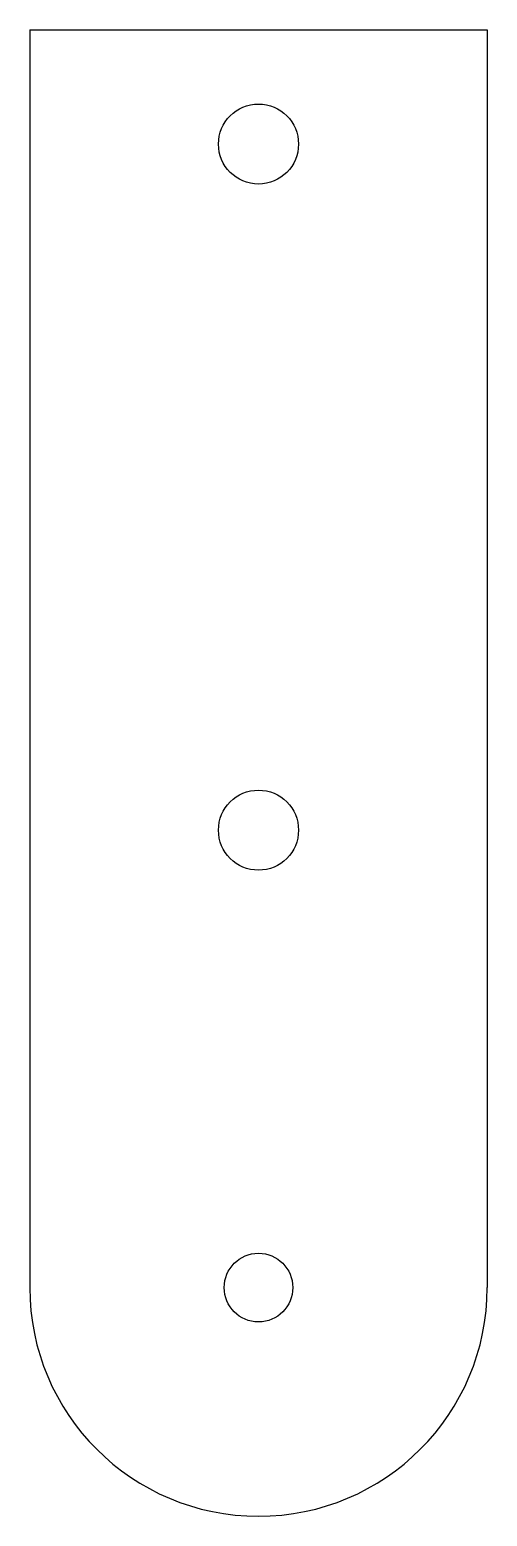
# Model space of a CAD drawing. Header units: millimetres. Extents: x -10 to 10, y -45 to 20.
import ezdxf

# ---------------------------------------------------------------- set-up
doc = ezdxf.new("R2010")
doc.units = ezdxf.units.MM

msp = doc.modelspace()

# ---------------------------------------------------------------- linework, layer by layer
at = {"color": 7, "linetype": 'Continuous', "lineweight": 25}
for p, q in [((-10, 20), (-10, -35)), ((-10, 20), (10, 20)), ((10, 20), (10, -35))]:
    msp.add_line(p, q, dxfattribs=at)
for centre, radius in [((0, 15), 1.75), ((0, -15), 1.75), ((0, -35), 1.5)]:
    msp.add_circle(centre, radius, dxfattribs=at)
msp.add_arc((0, -35), 10, 180, 0, dxfattribs=at)

doc.saveas('drawing.dxf')
